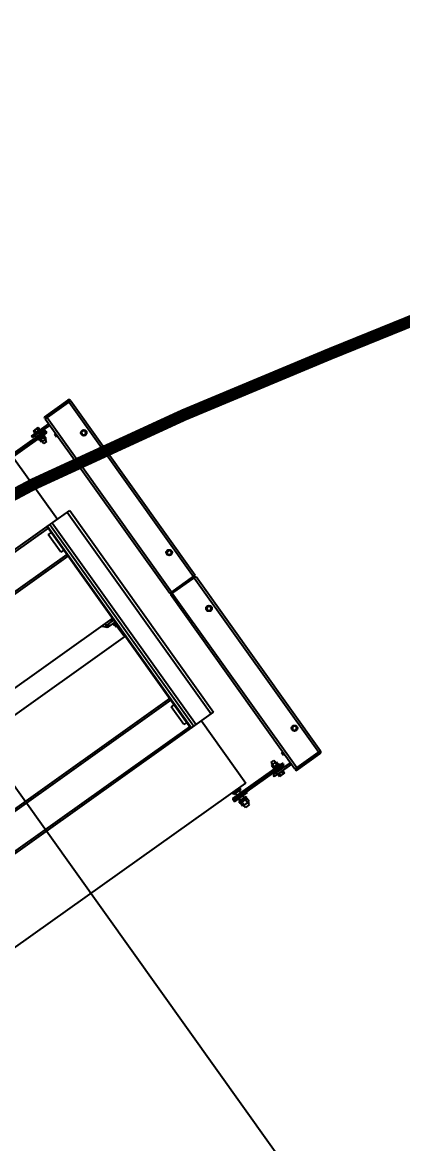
# Model space of a CAD drawing. Header units: feet. Extents: x 2321988 to 2329858, y 6722724 to 6730499.
# Drawn here: x 2326104.36 to 2326107.78, y 6726889.06 to 6726899.15 of the extents above; entities that cross this region are included whole.
import ezdxf

# ---------------------------------------------------------------- set-up
doc = ezdxf.new("R2010")
doc.units = ezdxf.units.FT
doc.header["$MEASUREMENT"] = 0
doc.header["$PDSIZE"] = 5
doc.layers.add('BESS Dimensions', color=3, linetype='Continuous')
doc.layers.add('C-BESS-EQUIPMENT', color=255, linetype='Continuous')
doc.styles.add('TG_DIMS', font='arial.ttf')
doc.dimstyles.new('TG-PROPOSED-ANNO', dxfattribs={"dimtxt": 0.1, "dimasz": 0.1, "dimexe": 0.05, "dimexo": 0.05, "dimgap": 0.02, "dimtad": 0, "dimtih": 1, "dimtoh": 1, "dimdsep": 46, "dimtxsty": 'TG_DIMS', "dimcen": 0, "dimclrd": 256, "dimclre": 256, "dimclrt": 256, "dimaunit": 1, "dimadec": 6, "dimazin": 2, "dimtfac": 1, "dimtofl": 0, "dimtmove": 1, "dimatfit": 3, "dimfxl": 1, "dimtolj": 1, "dimtzin": 0, "dimarcsym": 0})

# ---------------------------------------------------------------- blocks, each defined once
blk = doc.blocks.new('Midpoint Site Plan$0$A$Cc1a3344c')
at = {"linetype": 'Continuous'}
for p, q in [((1901.2, 3171.8), (1901.2, 3091.8)), ((1901.2, 3171.8), (1904.2, 3171.8)), ((1904.2, 3171.8), (1904.2, 3091.8)), ((1907.2, 3091.8), (1907.2, 3177.8)), ((1907.2, 3177.8), (2495.2, 3177.8)), ((1907.2, 3171.8), (2495.2, 3171.8)), ((2495.2, 3091.8), (2495.2, 3177.8)), ((2499.2, 3091.8), (2499.2, 3177.8)), ((2499.2, 3177.8), (3087.2, 3177.8)), ((2499.2, 3171.8), (3087.2, 3171.8)), ((3087.2, 3091.8), (3087.2, 3177.8)), ((3090.2, 3091.8), (3090.2, 3171.8)), ((3093.2, 3171.8), (3090.2, 3171.8)), ((3093.2, 3091.8), (3093.2, 3171.8)), ((1999.2, 3162.1), (1993.8, 3159)), ((1993.8, 3159), (1993.8, 3152.6)), ((1993.8, 3152.6), (1999.2, 3149.4)), ((2004.8, 3159), (1999.2, 3162.1)), ((1999.2, 3149.4), (2004.8, 3152.6)), ((2004.8, 3152.6), (2004.8, 3159)), ((2403.2, 3162.1), (2397.8, 3159)), ((2397.8, 3159), (2397.8, 3152.6)), ((2397.8, 3152.6), (2403.2, 3149.4)), ((2408.8, 3159), (2403.2, 3162.1)), ((2403.2, 3149.4), (2408.8, 3152.6)), ((2408.8, 3152.6), (2408.8, 3159)), ((2499.2, 3169.8), (2495.2, 3169.8)), ((2591.2, 3162.1), (2585.7, 3159)), ((2585.7, 3159), (2585.7, 3152.6)), ((2585.7, 3152.6), (2591.2, 3149.4)), ((2596.7, 3159), (2591.2, 3162.1)), ((2591.2, 3149.4), (2596.7, 3152.6)), ((2596.7, 3152.6), (2596.7, 3159)), ((2995.2, 3162.1), (2989.7, 3159)), ((2989.7, 3159), (2989.7, 3152.6)), ((2989.7, 3152.6), (2995.2, 3149.4)), ((3000.7, 3159), (2995.2, 3162.1)), ((2995.2, 3149.4), (3000.7, 3152.6)), ((3000.7, 3152.6), (3000.7, 3159)), ((2499.2, 3119), (2495.2, 3119)), ((1901.2, 3091.8), (1904.2, 3091.8)), ((2495.2, 3097.8), (1907.2, 3097.8)), ((2495.2, 3091.8), (1907.2, 3091.8)), ((1923.8, 3034), (1923.8, 3091.8)), ((1928.6, 3034), (1928.6, 3091.8)), ((1956, 3091.8), (1956, 3087.7)), ((1965.5, 3087.7), (1956, 3087.7)), ((1965.5, 3091.8), (1965.5, 3087.7)), ((3087.2, 3097.8), (2499.2, 3097.8)), ((3087.2, 3091.8), (2499.2, 3091.8)), ((3029, 3091.8), (3029, 3087.7)), ((3038.5, 3087.7), (3029, 3087.7)), ((3038.5, 3091.8), (3038.5, 3087.7)), ((3065.8, 3034), (3065.8, 3091.8)), ((3070.6, 3091.8), (3070.6, 3034)), ((3093.2, 3091.8), (3090.2, 3091.8)), ((1915.2, 3045.9), (1915.2, 3062.1)), ((1921.8, 3062.1), (1915.2, 3062.1)), ((1921.8, 3058), (1915.2, 3058)), ((1921.8, 3049.9), (1915.2, 3049.9)), ((1921.8, 3064), (1921.8, 3044)), ((1921.8, 3064), (1923.8, 3064)), ((1933.6, 3067), (1928.6, 3067)), ((1933.6, 2904.5), (1933.6, 3072)), ((1935.6, 2904.5), (1935.6, 3074)), ((1935.6, 3074), (1938, 3074)), ((1935.6, 3072.1), (1938, 3072.1)), ((1938, 3074), (1938, 2904.5)), ((1940, 3072), (1940, 2959.5)), ((1940, 3064), (1942, 3064)), ((1942, 3064), (1942, 3044)), ((1942, 3063), (1945, 3063)), ((1945, 3063), (1945, 3045)), ((1953, 3062.1), (1945, 3062.1)), ((1953, 3058), (1945, 3058)), ((1953, 3049.9), (1945, 3049.9)), ((1953, 3062.1), (1953, 3045.9)), ((1953, 3058.7), (1959.8, 3058.7)), ((1953, 3049.2), (1959.8, 3049.2)), ((1959.8, 3058.7), (1959.8, 3049.2)), ((3034.6, 3049.2), (3034.6, 3058.7)), ((3041.4, 3058.7), (3034.6, 3058.7)), ((3041.4, 3049.2), (3034.6, 3049.2)), ((3041.4, 3045.9), (3041.4, 3062.1)), ((3041.4, 3062.1), (3049.4, 3062.1)), ((3041.4, 3058), (3049.4, 3058)), ((3041.4, 3049.9), (3049.4, 3049.9)), ((3049.4, 3045), (3049.4, 3063)), ((3052.4, 3063), (3049.4, 3063)), ((3052.4, 3044), (3052.4, 3064)), ((3054.4, 3064), (3052.4, 3064)), ((3054.4, 2906.5), (3054.4, 3072)), ((3056.4, 2904.5), (3056.4, 3074)), ((3056.4, 3074), (3058.8, 3074)), ((3056.4, 3072.1), (3058.8, 3072.1)), ((3058.8, 3074), (3058.8, 2904.5)), ((3060.8, 3072), (3060.8, 2948.5)), ((3060.8, 3067), (3065.8, 3067)), ((3072.6, 3064), (3070.6, 3064)), ((3072.6, 3044), (3072.6, 3064)), ((3072.6, 3062.1), (3079.2, 3062.1)), ((3072.6, 3058), (3079.2, 3058)), ((3072.6, 3049.9), (3079.2, 3049.9)), ((3079.2, 3062.1), (3079.2, 3045.9)), ((1921.8, 3045.9), (1915.2, 3045.9)), ((1921.8, 3044), (1928.6, 3044)), ((1928.6, 3034), (1923.8, 3034)), ((1933.6, 3041), (1928.6, 3041)), ((1933.6, 3021.8), (1940, 3021.8)), ((1935.6, 3039.9), (1938, 3039.9)), ((1940, 3044), (1942, 3044)), ((1942, 3045), (1945, 3045)), ((1953, 3045.9), (1945, 3045.9)), ((3041.4, 3045.9), (3049.4, 3045.9)), ((3052.4, 3045), (3049.4, 3045)), ((3054.4, 3044), (3052.4, 3044)), ((3054.4, 3021.8), (3060.8, 3021.8)), ((3056.4, 3039.9), (3058.8, 3039.9)), ((3060.8, 3041), (3065.8, 3041)), ((3065.8, 3044), (3072.6, 3044)), ((3065.8, 3034), (3070.6, 3034)), ((3072.6, 3045.9), (3079.2, 3045.9)), ((2150.5, 2924.5), (2150.5, 3000.7)), ((2150.5, 3000.7), (2830.5, 3000.7)), ((2150.5, 2992.7), (2830.5, 2992.7)), ((2830.5, 1570.8), (2830.5, 3000.7)), ((1940, 2959.5), (2150.5, 2959.5)), ((2150, 2204.5), (2150, 2959.5)), ((2830.5, 2959.5), (3040.5, 2959.5)), ((3040.5, 1564.5), (3040.5, 2959.5)), ((2150.5, 2942.1), (2830.5, 2942.1)), ((2150.5, 2934.1), (2830.5, 2934.1)), ((2150.5, 2926.1), (2830.5, 2926.1)), ((2150.5, 2924.5), (2830.5, 2924.5)), ((2155.6, 2924.5), (2155.6, 2204.5)), ((2170, 2924.5), (2170, 2914.5)), ((2230, 2924.5), (2230, 2914.5)), ((2244.5, 2924.5), (2244.5, 2204.5)), ((2250, 1564.5), (2250, 2924.5)), ((2460, 1564.5), (2460, 2924.5)), ((2461.3, 2917.5), (2461.3, 2924.5)), ((2464.3, 2916.5), (2464.3, 2924.5)), ((2466.3, 2905.2), (2466.3, 2924.5)), ((2472.7, 2905.2), (2472.7, 2924.5)), ((2474.7, 2924.5), (2474.7, 2916.5)), ((2477.7, 2924.5), (2477.7, 2917.5)), ((2485.7, 2924.5), (2485.7, 2918.4)), ((2516.4, 2924.5), (2516.4, 2921.9)), ((2520.5, 1564.5), (2520.5, 2924.5)), ((2730.5, 1570.8), (2730.5, 2924.5)), ((2736.1, 1518.4), (2736.1, 2924.5)), ((2750.5, 2924.5), (2750.5, 2914.5)), ((2810.5, 2924.5), (2810.5, 2914.5)), ((2825, 1518.4), (2825, 2924.5)), ((3043.4, 2937.5), (3040.5, 2937.5)), ((3043.4, 2932), (3040.5, 2932)), ((3043.4, 2938.5), (3043.4, 2914.5)), ((3043.4, 2938.5), (3046.4, 2938.5)), ((3046.4, 2938.5), (3046.4, 2914.5)), ((3046.4, 2932.9), (3054.4, 2932.9)), ((3060.8, 2904.5), (3060.8, 2948.5)), ((3064, 2948.5), (3060.8, 2948.5)), ((3064, 2904.5), (3064, 2948.5)), ((3064, 2932.9), (3069.9, 2932.9)), ((3069.9, 2938.5), (3069.9, 2914.5)), ((3069.9, 2938.5), (3072.9, 2938.5)), ((3072.9, 2938.5), (3072.9, 2914.5)), ((3072.9, 2937.5), (3075.9, 2937.5)), ((3075.9, 2937.5), (3075.9, 2915.5)), ((3086.9, 2937.5), (3075.9, 2937.5)), ((3086.9, 2932), (3075.9, 2932)), ((3086.9, 2937.5), (3086.9, 2915.6)), ((3086.9, 2932.9), (3094.4, 2932.9)), ((3094.4, 2932.9), (3094.4, 2920.2)), ((2230, 2914.5), (2170, 2914.5)), ((2460, 2922.5), (2461.3, 2922.5)), ((2460, 2918.4), (2461.3, 2918.4)), ((2460, 2896.7), (2464.2, 2900.4)), ((2460, 2888.3), (2468.3, 2895.6)), ((2464.3, 2917.5), (2461.3, 2917.5)), ((2468.3, 2895.6), (2464.2, 2900.4)), ((2466.3, 2916.5), (2464.3, 2916.5)), ((2465.8, 2902.5), (2471.6, 2899.9)), ((2472.7, 2905.2), (2466.3, 2905.2)), ((2472.7, 2916.5), (2474.7, 2916.5)), ((2474.7, 2917.5), (2477.7, 2917.5)), ((2485.7, 2922.5), (2477.7, 2922.5)), ((2485.7, 2918.4), (2477.7, 2918.4)), ((2485.7, 2921.9), (2516.4, 2921.9)), ((2810.5, 2914.5), (2750.5, 2914.5)), ((3043.4, 2921), (3040.5, 2921)), ((3043.4, 2915.6), (3040.5, 2915.6)), ((3043.4, 2914.5), (3046.4, 2914.5)), ((3046.4, 2920.2), (3054.4, 2920.2)), ((3054.4, 2906.5), (3060.8, 2906.5)), ((3056.4, 2904.5), (3058.8, 2904.5)), ((3064, 2904.5), (3060.8, 2904.5)), ((3064, 2920.2), (3069.9, 2920.2)), ((3069.9, 2914.5), (3072.9, 2914.5)), ((3072.9, 2915.5), (3075.9, 2915.5)), ((3086.9, 2921), (3075.9, 2921)), ((3086.9, 2915.6), (3075.9, 2915.6)), ((3086.9, 2920.2), (3094.4, 2920.2))]:
    blk.add_line(p, q, dxfattribs=at)
for points in [[(1933.6, 3070.3), (1933.8, 3071), (1934.2, 3071.6), (1934.8, 3072), (1935.6, 3072.1)], [(1940, 3070.3), (1939.8, 3071), (1939.4, 3071.6), (1938.8, 3072), (1938, 3072.1)], [(3054.4, 3070.3), (3054.6, 3071), (3055, 3071.6), (3055.6, 3072), (3056.4, 3072.1)], [(3060.8, 3070.3), (3060.6, 3071), (3060.2, 3071.6), (3059.6, 3072), (3058.8, 3072.1)], [(1933.6, 3038.1), (1933.8, 3038.8), (1934.2, 3039.4), (1934.8, 3039.8), (1935.6, 3039.9)], [(1940, 3038.1), (1939.8, 3038.8), (1939.4, 3039.4), (1938.8, 3039.8), (1938, 3039.9)], [(3054.4, 3038.1), (3054.6, 3038.8), (3055, 3039.4), (3055.6, 3039.8), (3056.4, 3039.9)], [(3060.8, 3038.1), (3060.6, 3038.8), (3060.2, 3039.4), (3059.6, 3039.8), (3058.8, 3039.9)]]:
    blk.add_lwpolyline(points, dxfattribs=at)
for centre in [(1999.2, 3155.8), (2403.2, 3155.8), (2591.2, 3155.8), (2995.2, 3155.8)]:
    blk.add_circle(centre, 8, dxfattribs=at)
for centre, radius, start, end in [((1907.2, 3171.8), 6, 90, 180), ((1907.2, 3171.8), 3, 90, 180), ((3087.2, 3171.8), 6, 0, 90), ((3087.2, 3171.8), 3, 0, 90), ((1935.6, 3072), 2, 90, 180), ((1938, 3072), 2, 0, 90), ((3056.4, 3072), 2, 90, 180), ((3058.8, 3072), 2, 0, 90), ((2460, 2905.2), 6.35, 311, 0), ((2460, 2905.2), 12.7, 311, 0), ((3056.4, 2906.5), 2, 180, 270), ((3058.8, 2906.5), 2, 270, 0)]:
    blk.add_arc(centre, radius, start, end, dxfattribs=at)
blk = doc.blocks.new('*D109')
at = {"layer": 'BESS Dimensions', "lineweight": -2, "transparency": 16777216}
for p, q in [((2326125.169, 6727002.866), (2326110.284, 6727023.758)), ((2326105.041, 6727013.884), (2326040.778, 6726968.097)), ((2325956.673, 6726908.175), (2326020.937, 6726953.961)), ((2325960.513, 6726885.552), (2325945.628, 6726906.444))]:
    blk.add_line(p, q, dxfattribs=at)
at = {"layer": 'BESS Dimensions', "transparency": 16777216}
for points in [[(2326104.074, 6727015.241), (2326106.008, 6727012.526), (2326113.185, 6727019.686)], [(2325955.706, 6726909.532), (2325957.64, 6726906.817), (2325948.529, 6726902.372)]]:
    blk.add_solid(points, dxfattribs=at)
at = {"layer": 'Defpoints', "color": 0, "transparency": 16777216}
for p in [(2326128.071, 6726998.794), (2325948.529, 6726902.372), (2325963.414, 6726881.48)]:
    blk.add_point(p, dxfattribs=at)
at = {"layer": 'BESS Dimensions', "transparency": 16777216, "insert": (2326030.857, 6726961.029), "char_height": 10, "attachment_point": 5, "style": 'TG_DIMS'}
blk.add_mtext("\\A1;202.17'", dxfattribs=at)

msp = doc.modelspace()

# ---------------------------------------------------------------- linework, layer by layer
at = {"layer": 'C-BESS-EQUIPMENT'}
msp.add_lwpolyline([(2326094.574, 6726878.341), (2326077.746, 6726901.959), (2326090.777, 6726911.243), (2326107.605, 6726887.625)], close=True, dxfattribs=at)
at = {"layer": 'C-BESS-EQUIPMENT', "const_width": 0.108}
msp.add_lwpolyline([(2326101.746, 6726893.399), (2326103.09, 6726894.264), (2326104.458, 6726894.994), (2326105.813, 6726895.618), (2326107.121, 6726896.165), (2326108.346, 6726896.662), (2326109.451, 6726897.139), (2326110.402, 6726897.622), (2326111.163, 6726898.141)], dxfattribs=at)

# ---------------------------------------------------------------- block references
at = {"layer": 'C-BESS-EQUIPMENT', "xscale": 0.003280839895013123, "yscale": 0.003280839895013123, "zscale": 0.003280839895013123, "rotation": 305.4689808292026}
msp.add_blockref('Midpoint Site Plan$0$A$Cc1a3344c', (2326092.675, 6726894.792), dxfattribs=at)

# ---------------------------------------------------------------- dimensions: what is measured, and where the dimension line sits
at = {"layer": 'BESS Dimensions'}
dim = msp.add_aligned_dim(p1=(2326128.071, 6726998.794), p2=(2325963.414, 6726881.48), distance=-25.652, dimstyle='TG-PROPOSED-ANNO', override={"dimscale": 50, "dimpost": "'"}, dxfattribs=at)
dim.commit()
dim.dimension.update_dxf_attribs({"geometry": '*D109', "text_midpoint": (2326030.857, 6726961.029)})

doc.saveas('drawing.dxf')
